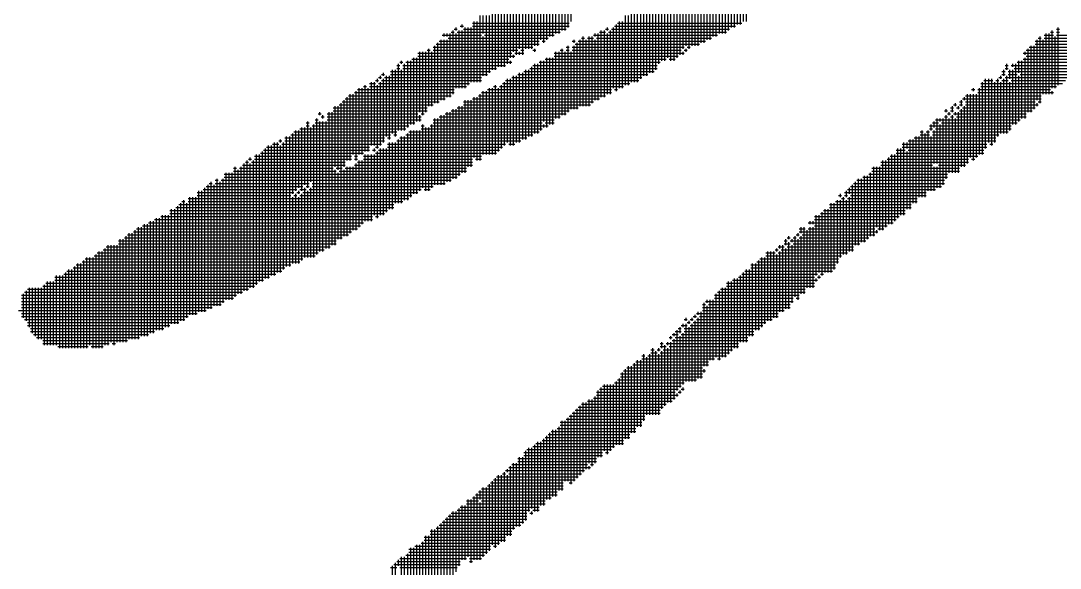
# Model space of a CAD drawing. Header units: feet. Extents: x 0 to 708085, y 0 to 237600.
# Drawn here: x 600496 to 601564, y 11693 to 12256 of the extents above; entities that cross this region are included whole.
import ezdxf

# ---------------------------------------------------------------- set-up
doc = ezdxf.new("R2010")
doc.units = ezdxf.units.FT
doc.header["$LTSCALE"] = 2200
doc.header["$MEASUREMENT"] = 0
doc.layers.add('CX-MISC', color=2, linetype='CONTINUOUS')

msp = doc.modelspace()

# ---------------------------------------------------------------- linework, layer by layer
at = {"layer": 'CX-MISC'}
for p, q in [((601235.1, 12323.9), (601235.1, 12252.3)), ((601238.2, 12320.8), (601238.2, 12255.4)), ((601241.3, 12323.9), (601241.3, 12255.4)), ((601045.4, 12308.3), (601045.4, 12243)), ((601048.5, 12311.4), (601048.5, 12243)), ((601051.6, 12308.3), (601051.6, 12246.1)), ((601054.7, 12311.4), (601054.7, 12246.1)), ((601207.1, 12311.4), (601207.1, 12239.9)), ((601210.2, 12311.4), (601210.2, 12239.9)), ((601213.3, 12308.3), (601213.3, 12243)), ((601216.4, 12314.5), (601216.4, 12243)), ((601219.5, 12311.4), (601219.5, 12243)), ((601222.7, 12314.5), (601222.7, 12246.1)), ((601225.8, 12317.7), (601225.8, 12249.2)), ((601228.9, 12317.7), (601228.9, 12249.2)), ((601232, 12317.7), (601232, 12252.3)), ((601039.1, 12302.1), (601039.1, 12239.9)), ((601042.3, 12305.2), (601042.3, 12239.9)), ((601057.8, 12302.1), (601057.8, 12249.2)), ((601060.9, 12305.2), (601060.9, 12255.4)), ((601188.4, 12299), (601188.4, 12230.6)), ((601194.7, 12299), (601194.7, 12233.7)), ((601197.8, 12302.1), (601197.8, 12233.7)), ((601200.9, 12305.2), (601200.9, 12236.8)), ((601204, 12305.2), (601204, 12236.8)), ((601014.3, 12292.8), (601014.3, 12227.5)), ((601017.4, 12289.7), (601017.4, 12227.5)), ((601020.5, 12292.8), (601020.5, 12227.5)), ((601023.6, 12292.8), (601023.6, 12230.6)), ((601026.7, 12295.9), (601026.7, 12230.6)), ((601029.8, 12289.7), (601029.8, 12236.8)), ((601032.9, 12289.7), (601032.9, 12233.7)), ((601036, 12292.8), (601036, 12236.8)), ((601172.9, 12289.7), (601172.9, 12221.2)), ((601179.1, 12292.8), (601179.1, 12230.6)), ((601182.2, 12292.8), (601182.2, 12227.5)), ((601185.3, 12295.9), (601185.3, 12230.6)), ((601191.6, 12292.8), (601191.6, 12230.6)), ((600989.4, 12277.2), (600989.4, 12208.8)), ((600992.5, 12277.2), (600992.5, 12208.8)), ((600995.6, 12277.2), (600995.6, 12211.9)), ((600998.7, 12280.3), (600998.7, 12218.1)), ((601001.8, 12283.4), (601001.8, 12224.3)), ((601004.9, 12286.6), (601004.9, 12221.2)), ((601008, 12283.4), (601008, 12227.5)), ((601011.2, 12286.6), (601011.2, 12221.2)), ((601148, 12277.2), (601148, 12205.7)), ((601151.1, 12277.2), (601151.1, 12211.9)), ((601154.2, 12280.3), (601154.2, 12215)), ((601157.3, 12283.4), (601157.3, 12215)), ((601160.5, 12280.3), (601160.5, 12218.1)), ((601163.6, 12283.4), (601163.6, 12215)), ((601166.7, 12280.3), (601166.7, 12215)), ((601169.8, 12286.6), (601169.8, 12218.1)), ((601176, 12283.4), (601176, 12227.5)), ((600983.2, 12271), (600983.2, 12205.7)), ((600986.3, 12274.1), (600986.3, 12208.8)), ((601129.3, 12267.9), (601129.3, 12193.2)), ((601132.5, 12267.9), (601132.5, 12196.4)), ((601135.6, 12271), (601135.6, 12199.5)), ((601138.7, 12274.1), (601138.7, 12199.5)), ((601141.8, 12274.1), (601141.8, 12202.6)), ((601144.9, 12274.1), (601144.9, 12202.6)), ((600961.4, 12255.4), (600961.4, 12193.2)), ((600964.5, 12255.4), (600964.5, 12193.2)), ((600967.6, 12261.7), (600967.6, 12193.2)), ((600970.7, 12261.7), (600970.7, 12243)), ((600973.8, 12261.7), (600973.8, 12199.5)), ((600976.9, 12261.7), (600976.9, 12202.6)), ((600980, 12264.8), (600980, 12205.7)), ((601110.7, 12255.4), (601110.7, 12187)), ((601113.8, 12255.4), (601113.8, 12187)), ((601116.9, 12261.7), (601116.9, 12190.1)), ((601120, 12261.7), (601120, 12190.1)), ((601123.1, 12264.8), (601123.1, 12193.2)), ((601126.2, 12264.8), (601126.2, 12193.2)), ((600938.1, 12244.6), (600941.2, 12244.6)), ((600939.6, 12246.1), (600939.6, 12180.8)), ((600941.2, 12247.7), (600944.3, 12247.7)), ((600942.7, 12249.2), (600942.7, 12246.1)), ((600944.3, 12244.6), (601050, 12244.6)), ((600945.8, 12246.1), (600945.8, 12187)), ((600947.4, 12250.8), (600950.5, 12250.8)), ((600948.9, 12252.3), (600948.9, 12249.2)), ((600948.9, 12246.1), (600948.9, 12187)), ((600950.5, 12247.7), (601056.3, 12247.7)), ((600952.1, 12249.2), (600952.1, 12187)), ((600955.2, 12249.2), (600955.2, 12190.1)), ((600958.3, 12249.2), (600958.3, 12193.2)), ((600959.8, 12253.9), (601059.4, 12253.9)), ((600959.8, 12250.8), (601059.4, 12250.8)), ((601090.5, 12244.6), (601096.7, 12244.6)), ((601092, 12246.1), (601092, 12177.7)), ((601095.1, 12246.1), (601095.1, 12177.7)), ((601096.7, 12247.7), (601099.8, 12247.7)), ((601098.2, 12249.2), (601098.2, 12246.1)), ((601099.8, 12244.6), (601221.1, 12244.6)), ((601101.4, 12246.1), (601101.4, 12180.8)), ((601102.9, 12247.7), (601224.2, 12247.7)), ((601104.5, 12249.2), (601104.5, 12187)), ((601106, 12250.8), (601230.4, 12250.8)), ((601107.6, 12252.3), (601107.6, 12183.9)), ((601109.1, 12253.9), (601236.7, 12253.9)), ((601553.9, 12244.6), (601557, 12244.6)), ((601555.5, 12246.1), (601555.5, 12187)), ((601560.1, 12247.7), (601563.2, 12247.7)), ((601560.1, 12244.6), (601563.2, 12244.6)), ((601561.7, 12249.2), (601561.7, 12190.1)), ((600924.1, 12233.7), (600924.1, 12171.5)), ((600925.6, 12235.2), (601028.3, 12235.2)), ((600927.2, 12236.8), (600927.2, 12174.6)), ((600928.7, 12241.5), (600969.2, 12241.5)), ((600930.3, 12243), (600930.3, 12239.9)), ((600930.3, 12236.8), (600930.3, 12174.6)), ((600933.4, 12243), (600933.4, 12239.9)), ((600933.4, 12236.8), (600933.4, 12177.7)), ((600934.9, 12238.3), (601037.6, 12238.3)), ((600936.5, 12243), (600936.5, 12177.7)), ((600942.7, 12243), (600942.7, 12187)), ((600970.7, 12239.9), (600970.7, 12199.5)), ((600972.3, 12241.5), (601043.8, 12241.5)), ((601031.4, 12235.2), (601034.5, 12235.2)), ((601062.5, 12235.2), (601065.6, 12235.2)), ((601064, 12236.8), (601064, 12233.7)), ((601067.1, 12233.7), (601067.1, 12165.2)), ((601068.7, 12235.2), (601199.3, 12235.2)), ((601070.2, 12236.8), (601070.2, 12168.4)), ((601071.8, 12238.3), (601074.9, 12238.3)), ((601073.4, 12239.9), (601073.4, 12168.4)), ((601076.5, 12236.8), (601076.5, 12168.4)), ((601078, 12238.3), (601084.2, 12238.3)), ((601079.6, 12239.9), (601079.6, 12168.4)), ((601082.7, 12239.9), (601082.7, 12171.5)), ((601084.2, 12241.5), (601211.8, 12241.5)), ((601085.8, 12243), (601085.8, 12239.9)), ((601085.8, 12236.8), (601085.8, 12174.6)), ((601087.4, 12238.3), (601205.6, 12238.3)), ((601088.9, 12243), (601088.9, 12174.6)), ((601098.2, 12243), (601098.2, 12180.8)), ((601538.4, 12235.2), (601628.6, 12235.2)), ((601539.9, 12236.8), (601539.9, 12174.6)), ((601541.5, 12238.3), (601544.6, 12238.3)), ((601543, 12239.9), (601543, 12171.5)), ((601546.1, 12236.8), (601546.1, 12180.8)), ((601547.7, 12241.5), (601557, 12241.5)), ((601547.7, 12238.3), (601631.7, 12238.3)), ((601549.3, 12243), (601549.3, 12180.8)), ((601552.4, 12243), (601552.4, 12180.8)), ((601558.6, 12239.9), (601558.6, 12187)), ((601560.1, 12241.5), (601634.8, 12241.5)), ((600903.8, 12222.8), (601000.3, 12222.8)), ((600905.4, 12224.3), (600905.4, 12162.1)), ((600908.5, 12224.3), (600908.5, 12159)), ((600911.6, 12224.3), (600911.6, 12162.1)), ((600913.2, 12225.9), (600916.3, 12225.9)), ((600914.7, 12227.5), (600914.7, 12168.4)), ((600917.8, 12224.3), (600917.8, 12168.4)), ((600919.4, 12229), (601022, 12229)), ((600919.4, 12225.9), (601006.5, 12225.9)), ((600920.9, 12230.6), (600920.9, 12171.5)), ((600922.5, 12232.1), (601028.3, 12232.1)), ((601003.4, 12222.8), (601012.7, 12222.8)), ((601008, 12224.3), (601008, 12221.2)), ((601009.6, 12225.9), (601012.7, 12225.9)), ((601022, 12225.9), (601025.1, 12225.9)), ((601023.6, 12227.5), (601023.6, 12224.3)), ((601043.8, 12222.8), (601177.6, 12222.8)), ((601045.4, 12224.3), (601045.4, 12155.9)), ((601048.5, 12224.3), (601048.5, 12155.9)), ((601050, 12225.9), (601053.1, 12225.9)), ((601051.6, 12227.5), (601051.6, 12159)), ((601054.7, 12224.3), (601054.7, 12159)), ((601056.3, 12229), (601059.4, 12229)), ((601056.3, 12225.9), (601059.4, 12225.9)), ((601057.8, 12230.6), (601057.8, 12162.1)), ((601060.9, 12224.3), (601060.9, 12165.2)), ((601062.5, 12229), (601177.6, 12229)), ((601062.5, 12225.9), (601174.4, 12225.9)), ((601064, 12230.6), (601064, 12165.2)), ((601065.6, 12232.1), (601193.1, 12232.1)), ((601176, 12224.3), (601176, 12221.2)), ((601177.6, 12225.9), (601180.7, 12225.9)), ((601179.1, 12227.5), (601179.1, 12224.3)), ((601180.7, 12229), (601183.8, 12229)), ((601525.9, 12222.8), (601609.9, 12222.8)), ((601527.5, 12224.3), (601527.5, 12221.2)), ((601529, 12225.9), (601616.1, 12225.9)), ((601530.6, 12227.5), (601530.6, 12162.1)), ((601532.1, 12229), (601619.2, 12229)), ((601533.7, 12230.6), (601533.7, 12162.1)), ((601536.8, 12230.6), (601536.8, 12165.2)), ((601538.4, 12232.1), (601622.3, 12232.1)), ((600885.2, 12213.5), (600888.3, 12213.5)), ((600886.7, 12215), (600886.7, 12211.9)), ((600891.4, 12213.5), (601000.3, 12213.5)), ((600893, 12215), (600893, 12146.6)), ((600896.1, 12215), (600896.1, 12149.7)), ((600897.6, 12216.6), (600997.2, 12216.6)), ((600899.2, 12218.1), (600899.2, 12149.7)), ((600902.3, 12218.1), (600902.3, 12152.8)), ((600903.8, 12219.7), (601003.4, 12219.7)), ((600998.7, 12215), (600998.7, 12211.9)), ((601001.8, 12221.2), (601001.8, 12218.1)), ((601028.3, 12213.5), (601152.7, 12213.5)), ((601029.8, 12215), (601029.8, 12143.5)), ((601032.9, 12215), (601032.9, 12152.8)), ((601034.5, 12216.6), (601158.9, 12216.6)), ((601036, 12218.1), (601036, 12146.6)), ((601039.1, 12218.1), (601039.1, 12149.7)), ((601042.3, 12218.1), (601042.3, 12149.7)), ((601043.8, 12219.7), (601171.3, 12219.7)), ((601162, 12216.6), (601168.2, 12216.6)), ((601519.7, 12213.5), (601600.6, 12213.5)), ((601521.3, 12215), (601521.3, 12202.6)), ((601524.4, 12215), (601524.4, 12155.9)), ((601525.9, 12216.6), (601603.7, 12216.6)), ((601527.5, 12218.1), (601527.5, 12155.9)), ((601529, 12219.7), (601606.8, 12219.7)), ((600868.1, 12202.6), (600868.1, 12199.5)), ((600875.8, 12204.1), (600978.5, 12204.1)), ((600877.4, 12205.7), (600877.4, 12140.4)), ((600880.5, 12205.7), (600880.5, 12137.3)), ((600882.1, 12210.3), (600885.2, 12210.3)), ((600882.1, 12207.2), (600885.2, 12207.2)), ((600883.6, 12211.9), (600883.6, 12143.5)), ((600886.7, 12205.7), (600886.7, 12143.5)), ((600888.3, 12210.3), (600994, 12210.3)), ((600888.3, 12207.2), (600984.7, 12207.2)), ((600889.8, 12211.9), (600889.8, 12143.5)), ((601008, 12202.6), (601008, 12131)), ((601011.2, 12202.6), (601011.2, 12134.1)), ((601012.7, 12204.1), (601146.5, 12204.1)), ((601014.3, 12205.7), (601014.3, 12134.1)), ((601017.4, 12205.7), (601017.4, 12137.3)), ((601018.9, 12207.2), (601149.6, 12207.2)), ((601020.5, 12208.8), (601020.5, 12137.3)), ((601022, 12210.3), (601149.6, 12210.3)), ((601023.6, 12211.9), (601023.6, 12140.4)), ((601026.7, 12211.9), (601026.7, 12140.4)), ((601504.1, 12204.1), (601507.3, 12204.1)), ((601505.7, 12205.7), (601505.7, 12199.5)), ((601507.3, 12210.3), (601510.4, 12210.3)), ((601507.3, 12207.2), (601510.4, 12207.2)), ((601508.8, 12211.9), (601508.8, 12205.7)), ((601510.4, 12204.1), (601588.1, 12204.1)), ((601511.9, 12205.7), (601511.9, 12196.4)), ((601513.5, 12210.3), (601594.4, 12210.3)), ((601515, 12211.9), (601515, 12208.8)), ((601515, 12205.7), (601515, 12149.7)), ((601516.6, 12207.2), (601591.2, 12207.2)), ((601518.1, 12211.9), (601518.1, 12149.7)), ((600854.1, 12191.7), (600860.3, 12191.7)), ((600855.6, 12193.2), (600855.6, 12127.9)), ((600858.7, 12193.2), (600858.7, 12127.9)), ((600860.3, 12194.8), (600863.4, 12194.8)), ((600861.9, 12196.4), (600861.9, 12193.2)), ((600863.4, 12197.9), (600866.5, 12197.9)), ((600863.4, 12191.7), (600956.7, 12191.7)), ((600865, 12199.5), (600865, 12196.4)), ((600865, 12193.2), (600865, 12127.9)), ((600866.5, 12201), (600869.6, 12201)), ((600866.5, 12194.8), (600969.2, 12194.8)), ((600868.1, 12196.4), (600868.1, 12131)), ((600869.6, 12197.9), (600969.2, 12197.9)), ((600871.2, 12199.5), (600871.2, 12137.3)), ((600874.3, 12199.5), (600874.3, 12134.1)), ((600875.8, 12201), (600975.4, 12201)), ((600990.9, 12191.7), (601121.6, 12191.7)), ((600992.5, 12193.2), (600992.5, 12127.9)), ((600994, 12194.8), (601130.9, 12194.8)), ((600995.6, 12196.4), (600995.6, 12131)), ((600998.7, 12196.4), (600998.7, 12127.9)), ((601000.3, 12197.9), (601134, 12197.9)), ((601001.8, 12199.5), (601001.8, 12127.9)), ((601004.9, 12199.5), (601004.9, 12131)), ((601006.5, 12201), (601140.2, 12201)), ((601482.4, 12191.7), (601566.4, 12191.7)), ((601483.9, 12193.2), (601483.9, 12118.6)), ((601485.5, 12194.8), (601494.8, 12194.8)), ((601487, 12196.4), (601487, 12124.8)), ((601490.2, 12196.4), (601490.2, 12131)), ((601493.3, 12196.4), (601493.3, 12127.9)), ((601496.4, 12193.2), (601496.4, 12131)), ((601497.9, 12194.8), (601501, 12194.8)), ((601499.5, 12196.4), (601499.5, 12137.3)), ((601501, 12197.9), (601504.1, 12197.9)), ((601502.6, 12199.5), (601502.6, 12196.4)), ((601502.6, 12193.2), (601502.6, 12140.4)), ((601504.1, 12201), (601507.3, 12201)), ((601504.1, 12194.8), (601510.4, 12194.8)), ((601505.7, 12196.4), (601505.7, 12140.4)), ((601507.3, 12197.9), (601578.8, 12197.9)), ((601508.8, 12199.5), (601508.8, 12140.4)), ((601510.4, 12201), (601519.7, 12201)), ((601511.9, 12193.2), (601511.9, 12143.5)), ((601513.5, 12194.8), (601569.5, 12194.8)), ((601521.3, 12199.5), (601521.3, 12152.8)), ((601522.8, 12201), (601581.9, 12201)), ((600833.9, 12180.8), (600833.9, 12112.4)), ((600837, 12180.8), (600837, 12118.6)), ((600838.5, 12182.4), (600941.2, 12182.4)), ((600840.1, 12183.9), (600840.1, 12112.4)), ((600841.6, 12185.5), (600941.2, 12185.5)), ((600843.2, 12187), (600843.2, 12118.6)), ((600846.3, 12187), (600846.3, 12118.6)), ((600847.9, 12188.6), (600851, 12188.6)), ((600849.4, 12190.1), (600849.4, 12121.7)), ((600852.5, 12187), (600852.5, 12121.7)), ((600854.1, 12188.6), (600953.6, 12188.6)), ((600861.9, 12190.1), (600861.9, 12124.8)), ((600967.6, 12180.8), (600967.6, 12112.4)), ((600969.2, 12182.4), (601102.9, 12182.4)), ((600970.7, 12183.9), (600970.7, 12118.6)), ((600973.8, 12183.9), (600973.8, 12118.6)), ((600975.4, 12185.5), (601102.9, 12185.5)), ((600976.9, 12187), (600976.9, 12118.6)), ((600980, 12187), (600980, 12118.6)), ((600981.6, 12188.6), (600984.7, 12188.6)), ((600983.2, 12190.1), (600983.2, 12118.6)), ((600986.3, 12187), (600986.3, 12121.7)), ((600987.8, 12188.6), (601115.3, 12188.6)), ((600989.4, 12190.1), (600989.4, 12124.8)), ((601106, 12185.5), (601109.1, 12185.5)), ((601468.4, 12180.8), (601468.4, 12109.3)), ((601471.5, 12180.8), (601471.5, 12115.5)), ((601473, 12185.5), (601476.2, 12185.5)), ((601474.6, 12187), (601474.6, 12183.9)), ((601474.6, 12180.8), (601474.6, 12112.4)), ((601477.7, 12180.8), (601477.7, 12115.5)), ((601479.3, 12185.5), (601553.9, 12185.5)), ((601479.3, 12182.4), (601557, 12182.4)), ((601480.8, 12187), (601480.8, 12118.6)), ((601482.4, 12188.6), (601560.1, 12188.6)), ((601555.5, 12183.9), (601555.5, 12180.8)), ((600823, 12169.9), (600919.4, 12169.9)), ((600824.5, 12171.5), (600824.5, 12031.5)), ((600826.1, 12173), (600925.6, 12173)), ((600827.6, 12174.6), (600827.6, 12106.1)), ((600829.2, 12176.1), (600931.8, 12176.1)), ((600830.7, 12177.7), (600830.7, 12112.4)), ((600832.3, 12179.2), (600938.1, 12179.2)), ((600950.5, 12173), (601084.2, 12173)), ((600950.5, 12169.9), (601081.1, 12169.9)), ((600952.1, 12174.6), (600952.1, 12099.9)), ((600955.2, 12174.6), (600955.2, 12106.1)), ((600958.3, 12174.6), (600958.3, 12106.1)), ((600959.8, 12176.1), (601090.5, 12176.1)), ((600961.4, 12177.7), (600961.4, 12115.5)), ((600964.5, 12177.7), (600964.5, 12112.4)), ((600966.1, 12179.2), (601096.7, 12179.2)), ((601454.4, 12169.9), (601457.5, 12169.9)), ((601455.9, 12171.5), (601455.9, 12168.4)), ((601460.6, 12173), (601463.7, 12173)), ((601460.6, 12169.9), (601463.7, 12169.9)), ((601462.2, 12174.6), (601462.2, 12168.4)), ((601463.7, 12176.1), (601544.6, 12176.1)), ((601465.3, 12177.7), (601465.3, 12174.6)), ((601466.8, 12179.2), (601544.6, 12179.2)), ((601466.8, 12173), (601538.4, 12173)), ((601466.8, 12169.9), (601541.5, 12169.9)), ((601539.9, 12171.5), (601539.9, 12168.4)), ((601541.5, 12173), (601544.6, 12173)), ((600801.2, 12160.6), (600804.3, 12160.6)), ((600802.8, 12162.1), (600802.8, 12159)), ((600805.9, 12159), (600805.9, 12155.9)), ((600810.5, 12160.6), (600903.8, 12160.6)), ((600812.1, 12162.1), (600812.1, 12022.2)), ((600815.2, 12162.1), (600815.2, 12025.3)), ((600816.8, 12166.8), (600913.2, 12166.8)), ((600816.8, 12163.7), (600913.2, 12163.7)), ((600818.3, 12168.4), (600818.3, 12106.1)), ((600821.4, 12168.4), (600821.4, 12103)), ((600905.4, 12159), (600905.4, 12152.8)), ((600907, 12160.6), (600910.1, 12160.6)), ((600927.2, 12159), (600927.2, 12087.5)), ((600930.3, 12159), (600930.3, 12087.5)), ((600931.8, 12160.6), (601056.3, 12160.6)), ((600933.4, 12162.1), (600933.4, 12090.6)), ((600936.5, 12162.1), (600936.5, 12090.6)), ((600938.1, 12163.7), (601059.4, 12163.7)), ((600939.6, 12165.2), (600939.6, 12093.7)), ((600942.7, 12165.2), (600942.7, 12093.7)), ((600944.3, 12166.8), (601068.7, 12166.8)), ((600945.8, 12168.4), (600945.8, 12096.8)), ((600948.9, 12168.4), (600948.9, 12099.9)), ((601445.1, 12163.7), (601448.2, 12163.7)), ((601446.6, 12165.2), (601446.6, 12162.1)), ((601446.6, 12159), (601446.6, 12093.7)), ((601448.2, 12160.6), (601451.3, 12160.6)), ((601449.7, 12162.1), (601449.7, 12159)), ((601451.3, 12166.8), (601454.4, 12166.8)), ((601451.3, 12163.7), (601454.4, 12163.7)), ((601452.8, 12168.4), (601452.8, 12162.1)), ((601452.8, 12159), (601452.8, 12099.9)), ((601454.4, 12160.6), (601529, 12160.6)), ((601455.9, 12162.1), (601455.9, 12159)), ((601457.5, 12166.8), (601460.6, 12166.8)), ((601459, 12168.4), (601459, 12165.2)), ((601459, 12162.1), (601459, 12099.9)), ((601460.6, 12163.7), (601535.3, 12163.7)), ((601462.2, 12165.2), (601462.2, 12106.1)), ((601463.7, 12166.8), (601538.4, 12166.8)), ((601465.3, 12168.4), (601465.3, 12106.1)), ((600788.8, 12151.2), (600791.9, 12151.2)), ((600788.8, 12148.1), (600791.9, 12148.1)), ((600790.3, 12152.8), (600790.3, 12084.4)), ((600795, 12148.1), (600894.5, 12148.1)), ((600796.5, 12149.7), (600796.5, 12012.8)), ((600798.1, 12154.4), (600801.2, 12154.4)), ((600798.1, 12151.2), (600900.7, 12151.2)), ((600799.6, 12155.9), (600799.6, 12015.9)), ((600802.8, 12152.8), (600802.8, 12019.1)), ((600804.3, 12157.5), (600807.4, 12157.5)), ((600805.9, 12152.8), (600805.9, 12019.1)), ((600809, 12152.8), (600809, 12022.2)), ((600810.5, 12157.5), (600907, 12157.5)), ((600810.5, 12154.4), (600907, 12154.4)), ((600907, 12148.1), (600910.1, 12148.1)), ((600908.5, 12149.7), (600908.5, 12084.4)), ((600916.3, 12148.1), (601037.6, 12148.1)), ((600917.8, 12149.7), (600917.8, 12084.4)), ((600919.4, 12154.4), (601043.8, 12154.4)), ((600919.4, 12151.2), (601031.4, 12151.2)), ((600920.9, 12155.9), (600920.9, 12087.5)), ((600924.1, 12155.9), (600924.1, 12087.5)), ((600925.6, 12157.5), (601050, 12157.5)), ((601032.9, 12149.7), (601032.9, 12146.6)), ((601034.5, 12151.2), (601043.8, 12151.2)), ((601429.5, 12148.1), (601513.5, 12148.1)), ((601431.1, 12149.7), (601431.1, 12143.5)), ((601432.6, 12151.2), (601438.8, 12151.2)), ((601434.2, 12152.8), (601434.2, 12146.6)), ((601435.7, 12154.4), (601522.8, 12154.4)), ((601437.3, 12155.9), (601437.3, 12109.3)), ((601440.4, 12155.9), (601440.4, 12152.8)), ((601440.4, 12149.7), (601440.4, 12084.4)), ((601441.9, 12151.2), (601519.7, 12151.2)), ((601443.5, 12155.9), (601443.5, 12087.5)), ((601445.1, 12157.5), (601448.2, 12157.5)), ((601449.7, 12155.9), (601449.7, 12099.9)), ((601451.3, 12157.5), (601454.4, 12157.5)), ((601455.9, 12155.9), (601455.9, 12099.9)), ((601457.5, 12157.5), (601529, 12157.5)), ((600773.2, 12138.8), (600875.8, 12138.8)), ((600774.8, 12140.4), (600774.8, 12078.2)), ((600776.3, 12141.9), (600882.1, 12141.9)), ((600777.9, 12143.5), (600777.9, 12081.3)), ((600781, 12143.5), (600781, 12084.4)), ((600782.5, 12145), (600891.4, 12145)), ((600784.1, 12146.6), (600784.1, 12081.3)), ((600787.2, 12146.6), (600787.2, 12087.5)), ((600793.4, 12146.6), (600793.4, 12090.6)), ((600879, 12138.8), (600882.1, 12138.8)), ((600891.4, 12138.8), (601022, 12138.8)), ((600893, 12140.4), (600893, 12071.9)), ((600894.5, 12141.9), (601028.3, 12141.9)), ((600896.1, 12143.5), (600896.1, 12075)), ((600899.2, 12143.5), (600899.2, 12078.2)), ((600902.3, 12143.5), (600902.3, 12078.2)), ((600905.4, 12143.5), (600905.4, 12081.3)), ((600907, 12145), (601031.4, 12145)), ((600911.6, 12146.6), (600911.6, 12081.3)), ((600914.7, 12146.6), (600914.7, 12081.3)), ((601420.2, 12141.9), (601423.3, 12141.9)), ((601420.2, 12138.8), (601429.5, 12138.8)), ((601421.7, 12143.5), (601421.7, 12075)), ((601424.8, 12140.4), (601424.8, 12075)), ((601426.4, 12141.9), (601429.5, 12141.9)), ((601427.9, 12143.5), (601427.9, 12081.3)), ((601429.5, 12145), (601432.6, 12145)), ((601432.6, 12141.9), (601510.4, 12141.9)), ((601432.6, 12138.8), (601501, 12138.8)), ((601434.2, 12143.5), (601434.2, 12109.3)), ((601435.7, 12145), (601513.5, 12145)), ((600749.9, 12127.9), (600749.9, 11991.1)), ((600753, 12127.9), (600753, 11994.2)), ((600754.5, 12129.5), (600760.8, 12129.5)), ((600756.1, 12131), (600756.1, 11994.2)), ((600759.2, 12131), (600759.2, 11997.3)), ((600760.8, 12132.6), (600763.9, 12132.6)), ((600762.3, 12134.1), (600762.3, 12131)), ((600762.3, 12127.9), (600762.3, 11997.3)), ((600763.9, 12129.5), (600866.5, 12129.5)), ((600765.4, 12131), (600765.4, 12000.4)), ((600767, 12135.7), (600869.6, 12135.7)), ((600767, 12132.6), (600869.6, 12132.6)), ((600768.5, 12137.3), (600768.5, 12003.5)), ((600771.7, 12137.3), (600771.7, 12003.5)), ((600872.7, 12135.7), (600875.8, 12135.7)), ((600872.7, 12129.5), (600994, 12129.5)), ((600874.3, 12131), (600874.3, 12062.6)), ((600877.4, 12131), (600877.4, 12062.6)), ((600880.5, 12131), (600880.5, 12068.8)), ((600882.1, 12132.6), (601009.6, 12132.6)), ((600883.6, 12134.1), (600883.6, 12068.8)), ((600885.2, 12135.7), (601015.8, 12135.7)), ((600886.7, 12137.3), (600886.7, 12068.8)), ((600889.8, 12137.3), (600889.8, 12071.9)), ((600997.2, 12129.5), (601003.4, 12129.5)), ((601401.5, 12129.5), (601488.6, 12129.5)), ((601403.1, 12131), (601403.1, 12056.4)), ((601406.2, 12131), (601406.2, 12124.8)), ((601407.7, 12132.6), (601497.9, 12132.6)), ((601409.3, 12134.1), (601409.3, 12062.6)), ((601412.4, 12134.1), (601412.4, 12068.8)), ((601413.9, 12135.7), (601497.9, 12135.7)), ((601415.5, 12137.3), (601415.5, 12068.8)), ((601418.6, 12137.3), (601418.6, 12075)), ((601431.1, 12137.3), (601431.1, 12081.3)), ((601491.7, 12129.5), (601494.8, 12129.5)), ((600735.9, 12117), (600835.4, 12117)), ((600737.4, 12118.6), (600737.4, 11984.8)), ((600740.5, 12118.6), (600740.5, 11988)), ((600742.1, 12120.1), (600847.9, 12120.1)), ((600743.7, 12121.7), (600743.7, 11988)), ((600745.2, 12123.3), (600854.1, 12123.3)), ((600746.8, 12124.8), (600746.8, 11991.1)), ((600748.3, 12126.4), (600854.1, 12126.4)), ((600838.5, 12117), (600841.6, 12117)), ((600847.9, 12117), (600969.2, 12117)), ((600849.4, 12118.6), (600849.4, 12050.2)), ((600852.5, 12118.6), (600852.5, 12050.2)), ((600855.6, 12118.6), (600855.6, 12050.2)), ((600857.2, 12123.3), (600860.3, 12123.3)), ((600858.7, 12124.8), (600858.7, 12121.7)), ((600858.7, 12118.6), (600858.7, 12056.4)), ((600860.3, 12126.4), (600863.4, 12126.4)), ((600860.3, 12120.1), (600984.7, 12120.1)), ((600861.9, 12121.7), (600861.9, 12053.3)), ((600863.4, 12123.3), (600987.8, 12123.3)), ((600865, 12124.8), (600865, 12056.4)), ((600868.1, 12124.8), (600868.1, 12056.4)), ((600871.2, 12124.8), (600871.2, 12059.5)), ((600872.7, 12126.4), (600990.9, 12126.4)), ((601389.1, 12117), (601479.3, 12117)), ((601390.6, 12118.6), (601390.6, 12047.1)), ((601393.7, 12118.6), (601393.7, 12050.2)), ((601395.3, 12123.3), (601404.6, 12123.3)), ((601395.3, 12120.1), (601485.5, 12120.1)), ((601396.8, 12124.8), (601396.8, 12053.3)), ((601400, 12124.8), (601400, 12056.4)), ((601401.5, 12126.4), (601488.6, 12126.4)), ((601406.2, 12121.7), (601406.2, 12062.6)), ((601407.7, 12123.3), (601485.5, 12123.3)), ((600715.7, 12106.1), (600715.7, 11972.4)), ((600721.9, 12106.1), (600721.9, 11975.5)), ((600723.4, 12107.7), (600829.2, 12107.7)), ((600725, 12109.3), (600725, 11978.6)), ((600726.5, 12110.8), (600729.7, 12110.8)), ((600728.1, 12112.4), (600728.1, 11978.6)), ((600729.7, 12113.9), (600732.8, 12113.9)), ((600731.2, 12115.5), (600731.2, 12112.4)), ((600731.2, 12109.3), (600731.2, 11981.7)), ((600732.8, 12110.8), (600829.2, 12110.8)), ((600734.3, 12112.4), (600734.3, 11981.7)), ((600735.9, 12113.9), (600835.4, 12113.9)), ((600830.7, 12106.1), (600830.7, 12034.6)), ((600833.9, 12106.1), (600833.9, 12037.7)), ((600837, 12106.1), (600837, 12040.8)), ((600838.5, 12113.9), (600841.6, 12113.9)), ((600838.5, 12107.7), (600959.8, 12107.7)), ((600840.1, 12109.3), (600840.1, 12040.8)), ((600841.6, 12110.8), (600959.8, 12110.8)), ((600843.2, 12112.4), (600843.2, 12043.9)), ((600846.3, 12112.4), (600846.3, 12047.1)), ((600847.9, 12113.9), (600959.8, 12113.9)), ((600962.9, 12113.9), (600969.2, 12113.9)), ((601372, 12106.1), (601372, 12034.6)), ((601375.1, 12106.1), (601375.1, 12043.9)), ((601378.2, 12106.1), (601378.2, 12040.8)), ((601379.7, 12110.8), (601469.9, 12110.8)), ((601379.7, 12107.7), (601432.6, 12107.7)), ((601381.3, 12112.4), (601381.3, 12040.8)), ((601384.4, 12112.4), (601384.4, 12043.9)), ((601386, 12113.9), (601469.9, 12113.9)), ((601387.5, 12115.5), (601387.5, 12047.1)), ((601434.2, 12106.1), (601434.2, 12081.3)), ((601437.3, 12106.1), (601437.3, 12084.4)), ((601438.8, 12107.7), (601466.8, 12107.7)), ((601473, 12113.9), (601476.2, 12113.9)), ((600704.8, 12098.4), (600947.4, 12098.4)), ((600704.8, 12095.3), (600944.3, 12095.3)), ((600706.3, 12099.9), (600706.3, 11969.3)), ((600709.4, 12099.9), (600709.4, 11969.3)), ((600712.6, 12099.9), (600712.6, 11969.3)), ((600714.1, 12104.6), (600717.2, 12104.6)), ((600714.1, 12101.5), (600819.9, 12101.5)), ((600718.8, 12103), (600718.8, 11975.5)), ((600720.3, 12104.6), (600816.8, 12104.6)), ((600818.3, 12103), (600818.3, 12025.3)), ((600819.9, 12104.6), (600826.1, 12104.6)), ((600821.4, 12099.9), (600821.4, 12031.5)), ((600823, 12101.5), (600953.6, 12101.5)), ((600827.6, 12103), (600827.6, 12034.6)), ((600829.2, 12104.6), (600953.6, 12104.6)), ((601361.1, 12095.3), (601448.2, 12095.3)), ((601362.6, 12096.8), (601362.6, 12028.4)), ((601365.7, 12096.8), (601365.7, 12031.5)), ((601367.3, 12098.4), (601448.2, 12098.4)), ((601368.8, 12099.9), (601368.8, 12034.6)), ((601370.4, 12104.6), (601460.6, 12104.6)), ((601370.4, 12101.5), (601460.6, 12101.5)), ((600684.6, 12084.4), (600684.6, 11956.8)), ((600686.1, 12085.9), (600785.6, 12085.9)), ((600687.7, 12087.5), (600687.7, 11960)), ((600689.2, 12089), (600692.3, 12089)), ((600690.8, 12090.6), (600690.8, 11960)), ((600693.9, 12087.5), (600693.9, 11963.1)), ((600695.4, 12092.2), (600698.6, 12092.2)), ((600695.4, 12089), (600791.9, 12089)), ((600697, 12093.7), (600697, 11963.1)), ((600700.1, 12090.6), (600700.1, 11963.1)), ((600701.7, 12092.2), (600938.1, 12092.2)), ((600703.2, 12093.7), (600703.2, 11966.2)), ((600787.2, 12084.4), (600787.2, 12012.8)), ((600788.8, 12085.9), (600791.9, 12085.9)), ((600793.4, 12084.4), (600793.4, 12012.8)), ((600795, 12089), (600931.8, 12089)), ((600795, 12085.9), (600919.4, 12085.9)), ((601347.1, 12084.4), (601347.1, 12078.2)), ((601348.6, 12085.9), (601441.9, 12085.9)), ((601350.2, 12087.5), (601350.2, 12019.1)), ((601351.7, 12089), (601445.1, 12089)), ((601353.3, 12090.6), (601353.3, 12025.3)), ((601354.9, 12092.2), (601445.1, 12092.2)), ((601356.4, 12093.7), (601356.4, 12025.3)), ((601359.5, 12093.7), (601359.5, 12028.4)), ((600667.5, 12073.5), (600894.5, 12073.5)), ((600669, 12075), (600669, 11953.7)), ((600672.1, 12075), (600672.1, 11953.7)), ((600675.2, 12075), (600675.2, 11953.7)), ((600676.8, 12079.7), (600776.3, 12079.7)), ((600676.8, 12076.6), (600773.2, 12076.6)), ((600678.3, 12081.3), (600678.3, 11956.8)), ((600681.4, 12081.3), (600681.4, 11956.8)), ((600683, 12082.8), (600779.4, 12082.8)), ((600774.8, 12075), (600774.8, 12006.6)), ((600776.3, 12076.6), (600779.4, 12076.6)), ((600777.9, 12078.2), (600777.9, 12006.6)), ((600779.4, 12079.7), (600782.5, 12079.7)), ((600781, 12081.3), (600781, 12078.2)), ((600781, 12075), (600781, 12006.6)), ((600782.5, 12082.8), (600788.8, 12082.8)), ((600782.5, 12076.6), (600897.6, 12076.6)), ((600784.1, 12078.2), (600784.1, 12009.7)), ((600785.6, 12079.7), (600903.8, 12079.7)), ((600790.3, 12081.3), (600790.3, 12012.8)), ((600791.9, 12082.8), (600907, 12082.8)), ((600910.1, 12082.8), (600916.3, 12082.8)), ((601336.2, 12076.6), (601339.3, 12076.6)), ((601337.7, 12078.2), (601337.7, 12075)), ((601339.3, 12073.5), (601342.4, 12073.5)), ((601340.9, 12075), (601340.9, 12015.9)), ((601342.4, 12079.7), (601426.4, 12079.7)), ((601342.4, 12076.6), (601345.5, 12076.6)), ((601344, 12081.3), (601344, 12075)), ((601345.5, 12082.8), (601435.7, 12082.8)), ((601345.5, 12073.5), (601417.1, 12073.5)), ((601347.1, 12075), (601347.1, 12019.1)), ((601348.6, 12076.6), (601426.4, 12076.6)), ((600650.3, 12062.6), (600650.3, 11944.4)), ((600653.5, 12062.6), (600653.5, 11944.4)), ((600655, 12064.2), (600879, 12064.2)), ((600656.6, 12065.7), (600656.6, 11944.4)), ((600658.1, 12067.3), (600879, 12067.3)), ((600659.7, 12068.8), (600659.7, 11947.5)), ((600661.2, 12070.4), (600664.3, 12070.4)), ((600662.8, 12071.9), (600662.8, 11947.5)), ((600665.9, 12068.8), (600665.9, 11950.6)), ((600667.5, 12070.4), (600888.3, 12070.4)), ((601322.2, 12062.6), (601322.2, 11997.3)), ((601325.3, 12062.6), (601325.3, 11997.3)), ((601326.9, 12067.3), (601410.8, 12067.3)), ((601326.9, 12064.2), (601410.8, 12064.2)), ((601328.4, 12068.8), (601328.4, 11997.3)), ((601331.5, 12068.8), (601331.5, 12000.4)), ((601333.1, 12070.4), (601417.1, 12070.4)), ((601334.6, 12071.9), (601334.6, 12006.6)), ((601337.7, 12071.9), (601337.7, 12012.8)), ((601344, 12071.9), (601344, 12015.9)), ((600634.8, 12053.3), (600634.8, 11938.2)), ((600637.9, 12053.3), (600637.9, 11938.2)), ((600639.5, 12054.8), (600857.2, 12054.8)), ((600641, 12056.4), (600641, 11938.2)), ((600644.1, 12056.4), (600644.1, 11941.3)), ((600647.2, 12056.4), (600647.2, 11941.3)), ((600648.8, 12061), (600872.7, 12061)), ((600648.8, 12057.9), (600869.6, 12057.9)), ((600860.3, 12054.8), (600863.4, 12054.8)), ((601311.3, 12054.8), (601398.4, 12054.8)), ((601312.9, 12056.4), (601312.9, 11994.2)), ((601316, 12056.4), (601316, 11997.3)), ((601317.5, 12057.9), (601404.6, 12057.9)), ((601319.1, 12059.5), (601319.1, 11994.2)), ((601320.6, 12061), (601404.6, 12061)), ((600614.6, 12042.4), (600841.6, 12042.4)), ((600616.1, 12043.9), (600616.1, 11928.9)), ((600619.2, 12043.9), (600619.2, 11932)), ((600620.8, 12045.5), (600844.7, 12045.5)), ((600622.4, 12047.1), (600622.4, 11932)), ((600625.5, 12047.1), (600625.5, 11932)), ((600627, 12048.6), (600847.9, 12048.6)), ((600628.6, 12050.2), (600628.6, 11935.1)), ((600631.7, 12050.2), (600631.7, 11935.1)), ((600633.2, 12051.7), (600857.2, 12051.7)), ((601295.8, 12042.4), (601302, 12042.4)), ((601297.3, 12043.9), (601297.3, 12037.7)), ((601300.4, 12043.9), (601300.4, 11975.5)), ((601305.1, 12048.6), (601392.2, 12048.6)), ((601305.1, 12042.4), (601373.5, 12042.4)), ((601306.6, 12050.2), (601306.6, 12047.1)), ((601306.6, 12043.9), (601306.6, 11981.7)), ((601309.7, 12050.2), (601309.7, 12047.1)), ((601309.7, 12043.9), (601309.7, 11981.7)), ((601311.3, 12051.7), (601395.3, 12051.7)), ((601311.3, 12045.5), (601386, 12045.5)), ((601376.6, 12042.4), (601382.8, 12042.4)), ((600597.5, 12031.5), (600597.5, 11925.7)), ((600600.6, 12031.5), (600600.6, 11925.7)), ((600602.1, 12033.1), (600826.1, 12033.1)), ((600603.7, 12034.6), (600603.7, 11925.7)), ((600605.2, 12036.2), (600832.3, 12036.2)), ((600606.8, 12037.7), (600606.8, 11928.9)), ((600609.9, 12037.7), (600609.9, 11928.9)), ((600611.5, 12039.3), (600835.4, 12039.3)), ((600613, 12040.8), (600613, 11928.9)), ((601281.8, 12031.5), (601281.8, 12025.3)), ((601283.3, 12033.1), (601286.4, 12033.1)), ((601284.9, 12034.6), (601284.9, 12031.5)), ((601288, 12031.5), (601288, 12028.4)), ((601289.5, 12033.1), (601292.6, 12033.1)), ((601291.1, 12034.6), (601291.1, 11972.4)), ((601292.6, 12036.2), (601295.8, 12036.2)), ((601294.2, 12037.7), (601294.2, 12034.6)), ((601294.2, 12031.5), (601294.2, 11969.3)), ((601295.8, 12039.3), (601376.6, 12039.3)), ((601295.8, 12033.1), (601367.3, 12033.1)), ((601297.3, 12034.6), (601297.3, 11975.5)), ((601298.9, 12036.2), (601373.5, 12036.2)), ((601303.5, 12040.8), (601303.5, 11981.7)), ((601375.1, 12040.8), (601375.1, 12037.7)), ((600580.4, 12020.6), (600807.4, 12020.6)), ((600581.9, 12022.2), (600581.9, 11922.6)), ((600583.5, 12023.7), (600813.6, 12023.7)), ((600585, 12025.3), (600585, 11922.6)), ((600588.1, 12025.3), (600588.1, 11925.7)), ((600591.2, 12025.3), (600591.2, 11922.6)), ((600594.4, 12025.3), (600594.4, 11925.7)), ((600595.9, 12029.9), (600819.9, 12029.9)), ((600595.9, 12026.8), (600819.9, 12026.8)), ((601270.9, 12020.6), (601274, 12020.6)), ((601272.4, 12022.2), (601272.4, 12019.1)), ((601274, 12023.7), (601280.2, 12023.7)), ((601275.5, 12025.3), (601275.5, 12022.2)), ((601277.1, 12020.6), (601351.7, 12020.6)), ((601278.6, 12025.3), (601278.6, 11956.8)), ((601280.2, 12029.9), (601283.3, 12029.9)), ((601280.2, 12026.8), (601286.4, 12026.8)), ((601281.8, 12022.2), (601281.8, 11960)), ((601283.3, 12023.7), (601351.7, 12023.7)), ((601284.9, 12028.4), (601284.9, 11960)), ((601286.4, 12029.9), (601364.2, 12029.9)), ((601288, 12025.3), (601288, 11966.2)), ((601289.5, 12026.8), (601358, 12026.8)), ((600560.1, 12009.7), (600560.1, 11919.5)), ((600561.7, 12011.3), (600785.6, 12011.3)), ((600563.3, 12012.8), (600563.3, 11919.5)), ((600566.4, 12012.8), (600566.4, 11922.6)), ((600569.5, 12012.8), (600569.5, 11919.5)), ((600571, 12014.4), (600798.1, 12014.4)), ((600572.6, 12015.9), (600572.6, 11919.5)), ((600574.1, 12017.5), (600801.2, 12017.5)), ((600575.7, 12019.1), (600575.7, 11919.5)), ((600578.8, 12019.1), (600578.8, 11919.5)), ((601253.8, 12009.7), (601253.8, 11938.2)), ((601255.3, 12011.3), (601336.2, 12011.3)), ((601256.9, 12012.8), (601256.9, 11941.3)), ((601260, 12012.8), (601260, 11944.4)), ((601261.5, 12017.5), (601270.9, 12017.5)), ((601261.5, 12014.4), (601339.3, 12014.4)), ((601263.1, 12019.1), (601263.1, 11947.5)), ((601266.2, 12019.1), (601266.2, 11947.5)), ((601269.3, 12019.1), (601269.3, 11950.6)), ((601272.4, 12015.9), (601272.4, 11950.6)), ((601274, 12017.5), (601345.5, 12017.5)), ((601275.5, 12019.1), (601275.5, 11956.8)), ((600543, 11998.8), (600763.9, 11998.8)), ((600544.6, 12000.4), (600544.6, 11919.5)), ((600547.7, 12000.4), (600547.7, 11919.5)), ((600549.3, 12002), (600767, 12002)), ((600550.8, 12003.5), (600550.8, 11919.5)), ((600552.4, 12005.1), (600773.2, 12005.1)), ((600553.9, 12006.6), (600553.9, 11919.5)), ((600557, 12006.6), (600557, 11919.5)), ((600558.6, 12008.2), (600782.5, 12008.2)), ((601239.8, 11998.8), (601330, 11998.8)), ((601241.3, 12000.4), (601241.3, 11925.7)), ((601244.4, 12000.4), (601244.4, 11932)), ((601246, 12005.1), (601333.1, 12005.1)), ((601246, 12002), (601333.1, 12002)), ((601247.5, 12006.6), (601247.5, 11932)), ((601250.7, 12006.6), (601250.7, 11938.2)), ((601252.2, 12008.2), (601336.2, 12008.2)), ((600522.8, 11988), (600522.8, 11922.6)), ((600525.9, 11988), (600525.9, 11922.6)), ((600529, 11988), (600529, 11922.6)), ((600530.6, 11992.6), (600751.4, 11992.6)), ((600530.6, 11989.5), (600745.2, 11989.5)), ((600532.1, 11994.2), (600532.1, 11922.6)), ((600535.3, 11994.2), (600535.3, 11919.5)), ((600538.4, 11994.2), (600538.4, 11919.5)), ((600539.9, 11995.7), (600757.7, 11995.7)), ((600541.5, 11997.3), (600541.5, 11919.5)), ((601222.7, 11988), (601222.7, 11913.3)), ((601225.8, 11988), (601225.8, 11916.4)), ((601227.3, 11989.5), (601314.4, 11989.5)), ((601228.9, 11991.1), (601228.9, 11919.5)), ((601232, 11991.1), (601232, 11919.5)), ((601233.5, 11992.6), (601311.3, 11992.6)), ((601235.1, 11994.2), (601235.1, 11925.7)), ((601236.7, 11995.7), (601314.4, 11995.7)), ((601238.2, 11997.3), (601238.2, 11925.7)), ((601312.9, 11991.1), (601312.9, 11988)), ((601314.4, 11992.6), (601317.5, 11992.6)), ((601316, 11994.2), (601316, 11991.1)), ((601317.5, 11995.7), (601320.6, 11995.7)), ((600499.5, 11977.1), (600723.4, 11977.1)), ((600501, 11978.6), (600501, 11947.5)), ((600502.6, 11980.2), (600729.7, 11980.2)), ((600504.2, 11981.7), (600504.2, 11941.3)), ((600507.3, 11981.7), (600507.3, 11935.1)), ((600510.4, 11981.7), (600510.4, 11932)), ((600513.5, 11981.7), (600513.5, 11928.9)), ((600516.6, 11981.7), (600516.6, 11928.9)), ((600518.2, 11983.3), (600735.9, 11983.3)), ((600519.7, 11984.8), (600519.7, 11922.6)), ((600521.3, 11986.4), (600739, 11986.4)), ((601211.8, 11977.1), (601302, 11977.1)), ((601213.3, 11978.6), (601213.3, 11907.1)), ((601214.9, 11980.2), (601302, 11980.2)), ((601216.4, 11981.7), (601216.4, 11910.2)), ((601219.5, 11981.7), (601219.5, 11910.2)), ((601221.1, 11986.4), (601311.3, 11986.4)), ((601221.1, 11983.3), (601311.3, 11983.3)), ((600496.4, 11974), (600717.2, 11974)), ((600496.4, 11970.8), (600714.1, 11970.8)), ((600496.4, 11967.7), (600704.8, 11967.7)), ((600497.9, 11975.5), (600497.9, 11950.6)), ((601199.3, 11967.7), (601289.5, 11967.7)), ((601200.9, 11969.3), (601200.9, 11966.2)), ((601204, 11969.3), (601204, 11907.1)), ((601207.1, 11969.3), (601207.1, 11907.1)), ((601208.7, 11974), (601295.8, 11974)), ((601208.7, 11970.8), (601289.5, 11970.8)), ((601210.2, 11975.5), (601210.2, 11910.2)), ((601292.6, 11970.8), (601295.8, 11970.8)), ((600493.3, 11958.4), (600686.1, 11958.4)), ((600496.4, 11964.6), (600701.7, 11964.6)), ((600496.4, 11961.5), (600692.3, 11961.5)), ((601191.6, 11956.8), (601191.6, 11953.7)), ((601194.7, 11956.8), (601194.7, 11888.4)), ((601196.2, 11964.6), (601199.3, 11964.6)), ((601196.2, 11961.5), (601286.4, 11961.5)), ((601196.2, 11958.4), (601280.2, 11958.4)), ((601197.8, 11966.2), (601197.8, 11900.9)), ((601200.9, 11963.1), (601200.9, 11900.9)), ((601202.4, 11964.6), (601286.4, 11964.6)), ((600496.4, 11955.3), (600676.8, 11955.3)), ((600496.4, 11952.2), (600667.5, 11952.2)), ((600499.5, 11949.1), (600664.3, 11949.1)), ((600502.6, 11946), (600658.1, 11946)), ((601177.6, 11949.1), (601180.7, 11949.1)), ((601179.1, 11950.6), (601179.1, 11947.5)), ((601180.7, 11946), (601183.8, 11946)), ((601182.2, 11947.5), (601182.2, 11944.4)), ((601183.8, 11949.1), (601186.9, 11949.1)), ((601185.3, 11950.6), (601185.3, 11947.5)), ((601186.9, 11952.2), (601190, 11952.2)), ((601186.9, 11946), (601261.5, 11946)), ((601188.4, 11953.7), (601188.4, 11950.6)), ((601188.4, 11947.5), (601188.4, 11885.3)), ((601190, 11955.3), (601274, 11955.3)), ((601190, 11949.1), (601267.8, 11949.1)), ((601191.6, 11950.6), (601191.6, 11888.4)), ((601193.1, 11952.2), (601274, 11952.2)), ((600502.6, 11942.9), (600648.8, 11942.9)), ((600505.7, 11939.7), (600642.6, 11939.7)), ((600505.7, 11936.6), (600633.2, 11936.6)), ((601166.7, 11935.1), (601166.7, 11932)), ((601168.2, 11936.6), (601174.4, 11936.6)), ((601169.8, 11938.2), (601169.8, 11876)), ((601171.3, 11939.7), (601174.4, 11939.7)), ((601172.9, 11941.3), (601172.9, 11935.1)), ((601174.4, 11942.9), (601180.7, 11942.9)), ((601176, 11944.4), (601176, 11941.3)), ((601176, 11935.1), (601176, 11882.2)), ((601177.6, 11939.7), (601255.3, 11939.7)), ((601177.6, 11936.6), (601249.1, 11936.6)), ((601179.1, 11944.4), (601179.1, 11885.3)), ((601182.2, 11941.3), (601182.2, 11885.3)), ((601183.8, 11942.9), (601258.4, 11942.9)), ((601185.3, 11944.4), (601185.3, 11885.3)), ((600508.8, 11933.5), (600627, 11933.5)), ((600511.9, 11930.4), (600617.7, 11930.4)), ((600518.2, 11927.3), (600605.2, 11927.3)), ((600518.2, 11924.2), (600586.6, 11924.2)), ((600589.7, 11924.2), (600592.8, 11924.2)), ((601152.7, 11924.2), (601155.8, 11924.2)), ((601154.2, 11925.7), (601154.2, 11919.5)), ((601158.9, 11924.2), (601233.5, 11924.2)), ((601160.5, 11925.7), (601160.5, 11922.6)), ((601162, 11930.4), (601165.1, 11930.4)), ((601163.6, 11932), (601163.6, 11928.9)), ((601163.6, 11925.7), (601163.6, 11863.5)), ((601165.1, 11933.5), (601171.3, 11933.5)), ((601165.1, 11927.3), (601242.9, 11927.3)), ((601166.7, 11928.9), (601166.7, 11866.6)), ((601168.2, 11930.4), (601242.9, 11930.4)), ((601172.9, 11932), (601172.9, 11879.1)), ((601174.4, 11933.5), (601249.1, 11933.5)), ((600533.7, 11921.1), (600564.8, 11921.1)), ((600567.9, 11921.1), (600580.4, 11921.1)), ((601135.6, 11913.3), (601135.6, 11844.9)), ((601141.8, 11913.3), (601141.8, 11851.1)), ((601143.3, 11918), (601146.5, 11918)), ((601143.3, 11914.9), (601149.6, 11914.9)), ((601144.9, 11919.5), (601144.9, 11851.1)), ((601148, 11916.4), (601148, 11851.1)), ((601149.6, 11918), (601152.7, 11918)), ((601151.1, 11919.5), (601151.1, 11916.4)), ((601151.1, 11913.3), (601151.1, 11851.1)), ((601152.7, 11921.1), (601158.9, 11921.1)), ((601152.7, 11914.9), (601224.2, 11914.9)), ((601154.2, 11916.4), (601154.2, 11857.3)), ((601155.8, 11918), (601227.3, 11918)), ((601157.3, 11922.6), (601157.3, 11860.4)), ((601160.5, 11919.5), (601160.5, 11863.5)), ((601162, 11921.1), (601233.5, 11921.1)), ((601124.7, 11902.4), (601202.4, 11902.4)), ((601126.2, 11904), (601126.2, 11832.4)), ((601127.8, 11905.5), (601202.4, 11905.5)), ((601129.3, 11907.1), (601129.3, 11838.7)), ((601132.5, 11907.1), (601132.5, 11838.7)), ((601134, 11911.7), (601137.1, 11911.7)), ((601134, 11908.6), (601208.7, 11908.6)), ((601138.7, 11910.2), (601138.7, 11851.1)), ((601140.2, 11911.7), (601221.1, 11911.7)), ((601211.8, 11908.6), (601214.9, 11908.6)), ((601112.2, 11893.1), (601196.2, 11893.1)), ((601113.8, 11894.6), (601113.8, 11820)), ((601115.3, 11896.2), (601199.3, 11896.2)), ((601116.9, 11897.8), (601116.9, 11826.2)), ((601118.5, 11899.3), (601196.2, 11899.3)), ((601120, 11900.9), (601120, 11826.2)), ((601123.1, 11900.9), (601123.1, 11832.4)), ((601197.8, 11897.8), (601197.8, 11894.6)), ((601095.1, 11882.2), (601095.1, 11813.8)), ((601098.2, 11882.2), (601098.2, 11810.7)), ((601101.4, 11882.2), (601101.4, 11813.8)), ((601104.5, 11882.2), (601104.5, 11816.9)), ((601106, 11883.8), (601177.6, 11883.8)), ((601107.6, 11885.3), (601107.6, 11820)), ((601109.1, 11886.9), (601190, 11886.9)), ((601110.7, 11888.4), (601110.7, 11820)), ((601112.2, 11890), (601196.2, 11890)), ((601087.4, 11874.4), (601168.2, 11874.4)), ((601087.4, 11871.3), (601171.3, 11871.3)), ((601088.9, 11876), (601088.9, 11807.6)), ((601090.5, 11877.5), (601171.3, 11877.5)), ((601092, 11879.1), (601092, 11807.6)), ((601093.6, 11880.6), (601174.4, 11880.6)), ((601169.8, 11872.9), (601169.8, 11869.8)), ((601171.3, 11874.4), (601174.4, 11874.4)), ((601172.9, 11876), (601172.9, 11872.9)), ((601174.4, 11877.5), (601177.6, 11877.5)), ((601176, 11879.1), (601176, 11876)), ((601070.2, 11860.4), (601070.2, 11788.9)), ((601071.8, 11862), (601158.9, 11862)), ((601073.4, 11863.5), (601073.4, 11792)), ((601076.5, 11863.5), (601076.5, 11795.1)), ((601078, 11865.1), (601165.1, 11865.1)), ((601079.6, 11866.6), (601079.6, 11801.3)), ((601082.7, 11866.6), (601082.7, 11798.2)), ((601084.2, 11868.2), (601168.2, 11868.2)), ((601085.8, 11869.8), (601085.8, 11801.3)), ((601059.4, 11849.5), (601137.1, 11849.5)), ((601060.9, 11851.1), (601060.9, 11779.6)), ((601062.5, 11852.7), (601152.7, 11852.7)), ((601064, 11854.2), (601064, 11782.7)), ((601065.6, 11855.8), (601152.7, 11855.8)), ((601067.1, 11857.3), (601067.1, 11785.8)), ((601068.7, 11858.9), (601155.8, 11858.9)), ((601048.5, 11838.7), (601048.5, 11773.3)), ((601050, 11843.3), (601134, 11843.3)), ((601050, 11840.2), (601134, 11840.2)), ((601051.6, 11844.9), (601051.6, 11773.3)), ((601054.7, 11844.9), (601054.7, 11782.7)), ((601056.3, 11846.4), (601137.1, 11846.4)), ((601057.8, 11848), (601057.8, 11782.7)), ((601034.5, 11827.8), (601121.6, 11827.8)), ((601036, 11829.3), (601036, 11764)), ((601037.6, 11830.9), (601121.6, 11830.9)), ((601039.1, 11832.4), (601039.1, 11764)), ((601040.7, 11834), (601127.8, 11834)), ((601042.3, 11835.5), (601042.3, 11767.1)), ((601045.4, 11835.5), (601045.4, 11767.1)), ((601046.9, 11837.1), (601127.8, 11837.1)), ((601017.4, 11816.9), (601017.4, 11751.6)), ((601020.5, 11816.9), (601020.5, 11754.7)), ((601022, 11818.4), (601106, 11818.4)), ((601023.6, 11820), (601023.6, 11751.6)), ((601025.1, 11821.5), (601115.3, 11821.5)), ((601026.7, 11823.1), (601026.7, 11751.6)), ((601029.8, 11823.1), (601029.8, 11757.8)), ((601031.4, 11824.7), (601115.3, 11824.7)), ((601032.9, 11826.2), (601032.9, 11757.8)), ((601008, 11807.6), (601008, 11736)), ((601011.2, 11807.6), (601011.2, 11739.1)), ((601012.7, 11812.2), (601093.6, 11812.2)), ((601012.7, 11809.1), (601093.6, 11809.1)), ((601014.3, 11813.8), (601014.3, 11742.2)), ((601015.8, 11815.3), (601102.9, 11815.3)), ((601096.7, 11812.2), (601099.8, 11812.2)), ((600997.2, 11796.7), (601081.1, 11796.7)), ((600998.7, 11798.2), (600998.7, 11726.7)), ((601000.3, 11799.8), (601078, 11799.8)), ((601001.8, 11801.3), (601001.8, 11732.9)), ((601004.9, 11801.3), (601004.9, 11736)), ((601006.5, 11806), (601087.4, 11806)), ((601006.5, 11802.9), (601087.4, 11802.9)), ((601079.6, 11798.2), (601079.6, 11795.1)), ((601081.1, 11799.8), (601084.2, 11799.8)), ((600983.2, 11785.8), (600983.2, 11714.2)), ((600984.7, 11787.3), (601068.7, 11787.3)), ((600986.3, 11788.9), (600986.3, 11717.3)), ((600989.4, 11788.9), (600989.4, 11720.5)), ((600990.9, 11790.4), (600994, 11790.4)), ((600992.5, 11792), (600992.5, 11720.5)), ((600994, 11793.6), (601074.9, 11793.6)), ((600995.6, 11795.1), (600995.6, 11792)), ((600995.6, 11788.9), (600995.6, 11726.7)), ((600997.2, 11790.4), (601071.8, 11790.4)), ((600969.2, 11774.9), (601053.1, 11774.9)), ((600970.7, 11776.4), (600970.7, 11704.9)), ((600973.8, 11776.4), (600973.8, 11708)), ((600975.4, 11778), (601053.1, 11778)), ((600976.9, 11779.6), (600976.9, 11711.1)), ((600978.5, 11781.1), (601053.1, 11781.1)), ((600980, 11782.7), (600980, 11717.3)), ((600981.6, 11784.2), (601065.6, 11784.2)), ((601059.4, 11781.1), (601062.5, 11781.1)), ((600955.2, 11764), (600955.2, 11704.9)), ((600958.3, 11764), (600958.3, 11698.7)), ((600959.8, 11765.6), (601040.7, 11765.6)), ((600961.4, 11767.1), (600961.4, 11701.8)), ((600962.9, 11768.7), (601046.9, 11768.7)), ((600964.5, 11770.2), (600964.5, 11701.8)), ((600966.1, 11771.8), (601046.9, 11771.8)), ((600967.6, 11773.3), (600967.6, 11764)), ((600944.3, 11753.1), (601018.9, 11753.1)), ((600945.8, 11754.7), (600945.8, 11695.6)), ((600947.4, 11756.2), (601028.3, 11756.2)), ((600948.9, 11757.8), (600948.9, 11701.8)), ((600952.1, 11757.8), (600952.1, 11701.8)), ((600953.6, 11762.4), (600966.1, 11762.4)), ((600953.6, 11759.3), (601034.5, 11759.3)), ((600967.6, 11760.9), (600967.6, 11701.8)), ((600969.2, 11762.4), (601034.5, 11762.4)), ((601022, 11753.1), (601028.3, 11753.1)), ((600930.3, 11742.2), (600930.3, 11676.9)), ((600931.8, 11743.8), (601015.8, 11743.8)), ((600933.4, 11745.3), (600933.4, 11676.9)), ((600934.9, 11746.9), (601015.8, 11746.9)), ((600936.5, 11748.5), (600936.5, 11683.1)), ((600938.1, 11750), (601015.8, 11750)), ((600939.6, 11751.6), (600939.6, 11683.1)), ((600942.7, 11751.6), (600942.7, 11689.4)), ((601018.9, 11750), (601022, 11750)), ((601020.5, 11751.6), (601020.5, 11748.5)), ((600916.3, 11731.3), (601000.3, 11731.3)), ((600917.8, 11732.9), (600917.8, 11658.3)), ((600920.9, 11732.9), (600920.9, 11658.3)), ((600922.5, 11734.5), (601003.4, 11734.5)), ((600924.1, 11736), (600924.1, 11664.5)), ((600925.6, 11737.6), (601009.6, 11737.6)), ((600927.2, 11739.1), (600927.2, 11670.7)), ((600928.7, 11740.7), (601012.7, 11740.7)), ((600910.1, 11725.1), (600994, 11725.1)), ((600910.1, 11722), (600994, 11722)), ((600911.6, 11726.7), (600911.6, 11652)), ((600914.7, 11726.7), (600914.7, 11658.3)), ((600916.3, 11728.2), (601000.3, 11728.2)), ((600894.5, 11712.7), (600978.5, 11712.7)), ((600896.1, 11714.2), (600896.1, 11639.6)), ((600899.2, 11714.2), (600899.2, 11645.8)), ((600900.7, 11715.8), (600978.5, 11715.8)), ((600902.3, 11717.3), (600902.3, 11648.9)), ((600905.4, 11717.3), (600905.4, 11652)), ((600907, 11718.9), (600987.8, 11718.9)), ((600908.5, 11720.5), (600908.5, 11648.9)), ((600981.6, 11715.8), (600984.7, 11715.8)), ((600882.1, 11700.2), (600947.4, 11700.2)), ((600883.6, 11701.8), (600883.6, 11695.6)), ((600885.2, 11703.4), (600953.6, 11703.4)), ((600886.7, 11704.9), (600886.7, 11636.5)), ((600889.8, 11704.9), (600889.8, 11633.4)), ((600891.4, 11706.5), (600972.3, 11706.5)), ((600893, 11708), (600893, 11639.6)), ((600894.5, 11709.6), (600975.4, 11709.6)), ((600956.7, 11703.4), (600969.2, 11703.4)), ((600956.7, 11700.2), (600959.8, 11700.2)), ((600875.8, 11694), (600882.1, 11694)), ((600877.4, 11695.6), (600877.4, 11627.1)), ((600879, 11697.1), (600947.4, 11697.1)), ((600880.5, 11698.7), (600880.5, 11633.4)), ((600885.2, 11694), (600944.3, 11694))]:
    msp.add_line(p, q, dxfattribs=at)

doc.saveas('drawing.dxf')
